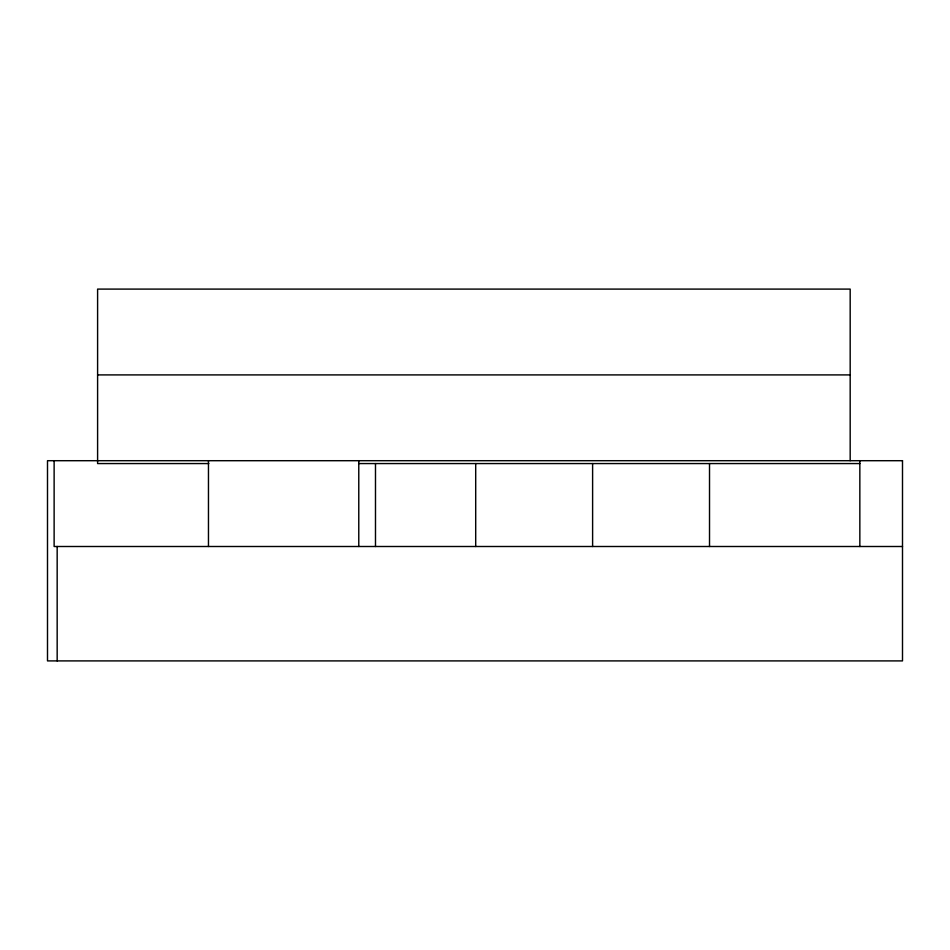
<?xml version="1.0" encoding="UTF-8"?>
<svg xmlns="http://www.w3.org/2000/svg" width="950" height="950" viewBox="0 0 950 950"><rect width="100%" height="100%" fill="white"/><g stroke="black" fill="none" stroke-linecap="round" stroke-linejoin="round"><path stroke-width="1.43" d="M97.601 374.906L850.179 374.906M208.822 463.564L97.601 463.564L97.601 289.097L850.179 289.097L850.179 460.702M358.601 463.564L859.845 463.564M902.5 546.499L54.126 546.499L54.126 460.702M859.845 460.702L859.845 546.499M709.519 463.564L709.519 546.499M592.61 463.564L592.61 546.499M475.701 463.564L475.701 546.499M375.488 463.564L375.488 546.499M358.779 460.702L358.779 546.499M208.466 460.702L208.466 546.499M57.166 546.499L57.166 660.903M902.5 460.702L47.5 460.702L47.5 660.903L902.5 660.903L902.5 460.702"/></g></svg>
